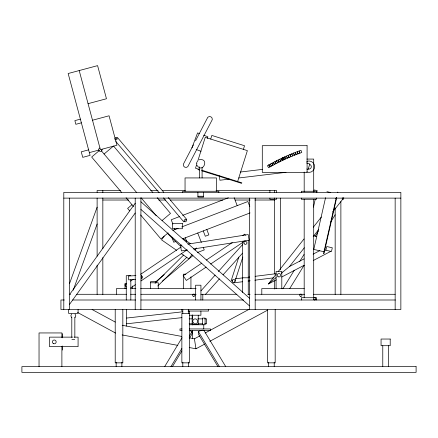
<?xml version="1.0" encoding="UTF-8"?>
<svg xmlns="http://www.w3.org/2000/svg" width="438" height="438" viewBox="0 0 438 438"><rect width="100%" height="100%" fill="white"/><g stroke="black" fill="none" stroke-linecap="round" stroke-linejoin="round"><path stroke-width="0.66" d="M196.569 163.648L196.892 162.044M313.778 191.943L314.227 189.966L317.2 190.639L316.745 192.621M313.444 207.147L315.245 199.224M325.56 197.658L313.778 249.43L323.989 251.757M336.357 197.439L323.567 253.613L323.934 253.695L336.723 197.522M325.894 250.235L326.743 246.523L332.311 247.793L331.467 251.505L324.191 249.846M343.77 197.472L343.343 199.328L342.105 199.044M196.93 163.713L195.507 168.219L199.536 169.49M197.538 161.786L205.241 137.34L247.382 150.628L237.642 181.502M198.233 169.079L198.064 169.621L199.361 170.032M210.694 139.06L211.839 135.43L244.53 145.734L243.386 149.369M238.803 257.095L231.302 280.287L232.507 280.676M234.927 281.459L242.844 256.98M69.511 283.649L97.121 207.169M73.223 290.186L97.121 223.993M191.937 147.885L197.565 132.911L199.383 133.595M207.251 138.435L207.869 136.787L203.626 135.189M193.415 144.896L183.292 164.343L183.533 165.975L184.688 167.152L186.314 167.42L187.787 166.686L212.293 119.618L212.047 117.986L210.892 116.815L209.265 116.541L207.793 117.274L195.54 140.812M164.65 366.65L182.022 337.753M170.935 366.65L181.863 348.478M189.26 336.17L192.079 331.478L189.194 330.471M172.419 366.65L181.896 350.882M189.271 338.618L192.079 333.942L192.079 331.478M282.888 288.779L294.347 270.175M299.718 261.453L304.016 254.478M315.114 236.454L318.338 231.22M289.688 288.626L304.016 265.373M330.871 221.77L335.163 214.79M71.569 314.057L70.841 315.803L71.569 317.555M75.068 317.555L75.79 315.803L75.068 314.057M164.228 236.044L161.567 239.876L176.645 250.355M191.975 254.511L188.937 258.891L181.113 253.46M195.019 250.131L196.542 247.941M69.511 294.621L135.211 203.232M69.511 304.405L135.211 213.021M276.252 279.871L268.374 283.994L276.006 274.347M278.125 271.669L303.983 238.989M313.307 227.207L321.361 217.029M335.776 198.814L336.625 197.741M281.262 273.323L289.507 266.496L304.311 247.788M313.192 236.564L318.689 229.611M332.65 211.97L343.222 198.611L342.226 197.823M200.949 290.854L215.124 275.108M218.321 271.555L242.548 244.628M205.395 294.462L219.438 278.853M223.062 274.823L242.548 253.169M155.063 283.315L183.637 255.02M157.74 286.025L186.802 257.248M99.366 150.53L91.668 157.039L121.66 192.517M116.475 138.326L117.444 137.51L163.763 192.293M104.08 154.023L113.53 146.029L152.829 192.517M131.991 204.732L127.628 208.422L129.675 210.848M162.038 220.56L170.497 213.41L157.247 197.741M168.11 232.879L160.921 238.956L140.631 214.954M184.765 221.064L183.796 221.885L163.5 197.883M185.734 220.248L186.703 219.427L168.176 197.511M155.862 281.667L164.255 274.637M162.503 281.076L192.928 255.589M268.374 283.994L276.104 277.588M126.549 283.802L124.857 284.946L126.275 287.054M130.502 281.136L133.327 279.23M140.669 274.276L181.332 246.829M130.874 287.777L135.391 284.727M141.041 280.917L186.785 250.038M201.803 263.134L183.166 275.716L186.358 280.446L206.128 267.103M206.32 260.084L232.299 242.548M242.466 235.688L244.722 234.16L245.433 235.211M210.645 264.054L245.094 240.801M189.194 337.829L194.417 338.809L199.788 335.913M205.154 333.017L248.707 309.524M189.26 347.531L195.972 348.79L204.995 343.923M209.807 341.328L267.558 310.17M289.507 266.496L304.038 258.896M313.121 254.144L319.784 250.662M281.711 277.019L304.131 265.297M313.219 260.544L330.794 251.352M179.481 216.58L171.225 219.756L172.868 224.032M182.651 215.365L228.368 197.801M172.829 230.355L178.156 228.313M181.732 226.939L247.87 201.535L249.797 206.55M175.654 241.513L173.744 242.247L172.057 237.856M182.646 238.825L250.054 212.934M197.39 252.545L204.234 249.912L203.27 247.415M217.976 366.65L198.31 333.942L198.31 331.478L202.351 330.066M88.071 103.675L106.461 98.747L97.592 65.634L68.158 73.518L90.091 155.375L82.738 157.346L81.254 151.827L88.613 149.856M80.384 119.141L74.865 120.62L75.851 124.299L81.369 122.821M92.506 120.231L109.062 115.791L116.946 145.224L100.39 149.659L79.196 70.562M89.352 152.616L99.092 150.01M199.159 159.777C209.873 157.592 202.92 174.373 196.892 165.252M181.836 245.072L179.613 245.428L167.644 233.613M187.869 244.119L248.209 234.56L249.102 240.205L193.459 249.019M187.426 249.972L181.387 250.93L180.494 245.285M235.392 278.803L242.86 277.867M248.297 277.183L249.655 277.013M255.086 276.329L276.132 273.679M233.832 282.839L242.657 281.727M248.089 281.048L250.125 280.791M254.883 280.194L273.892 277.796M240.265 172.046L262.663 169.364M229.353 179.109L219.909 180.237L219.383 175.824M238.792 177.976L286.003 172.32M126.626 318.054L182.608 311.818M126.626 323.802L181.934 317.638M135.895 275.601L128.427 276.055L128.657 279.855L135.446 279.444M306.901 159.076L313.701 159.076L313.701 191.86M120.565 190.503L97.121 190.503L97.121 192.402M150.568 190.503L158.069 190.503M162.159 190.503L185.34 190.503M216.027 190.503L276.57 190.503L276.57 192.402M197.905 196.251L203.615 196.251M63.795 198.118L400.863 198.118M102.837 200.024L128.745 200.024M158.748 200.024L165.569 200.024M170.338 200.024L222.843 200.024M235.118 200.024L250.12 200.024M254.894 200.024L274.67 200.024M185.86 274.199L183.319 274.199L183.319 288.576M130.831 275.672L126.259 275.672L126.259 300.003M242.482 277.791L247.809 277.791M157.001 281.519L150.656 281.519L150.656 288.576M150.656 282.778L158.271 282.778L158.271 288.576M126.281 283.43L125.011 283.43L125.011 288.576M126.659 288.576L116.442 288.576L116.442 294.287M130.727 288.576L135.884 288.576M140.642 288.576L196.104 288.576M304.251 288.576L261.804 288.576L261.804 294.287M69.253 294.287L70.617 294.287M76.759 294.287L126.659 294.287M130.666 294.287L135.506 294.287M140.899 294.287L196.169 294.287M200.943 294.287L236.914 294.287M247.826 294.287L250.076 294.287M254.85 294.287L304.432 294.287M313.296 294.287L395.142 294.287M64.359 300.003L60.937 300.003L60.937 309.524L400.863 309.524L400.863 192.402L63.795 192.402L63.795 309.524M72.566 300.003L135.681 300.003M140.899 300.003L243.555 300.003M255.184 300.003L395.399 300.003M188.017 311.046L208.526 311.046L208.526 309.524M189.484 313.329L181.863 313.329L181.863 362.845L189.484 362.845L189.484 311.046M189.484 315.234L200.911 315.234L200.911 311.046M189.145 318.853L192.506 318.853M197.883 318.853L202.591 318.853M204.606 318.853L206.621 318.853L206.621 323.802L204.606 323.802M189.145 323.802L192.506 323.802M197.883 323.802L202.591 323.802M189.265 324.755L205.099 324.755L205.099 318.092L202.433 318.092L202.433 324.755M181.994 328.943L179.963 328.943L179.963 330.471L181.994 330.471M189.265 328.943L210.432 328.943L210.432 330.471L189.44 330.471M72.637 337.134L49.51 337.134L49.51 346.655L78.079 346.655L78.079 337.134L74 337.134M71.909 339.423L74.723 339.423M122.18 325.264L181.671 336.422M122.109 334.939L177.844 345.39M337.556 192.151L337.928 192.233M326.923 191.68L330.75 192.556M313.641 235.726L316.734 236.432M306.589 162.958L309.797 163.971L308.084 169.418L306.797 169.013M201.485 170.103L241.82 182.821L241.65 183.363L201.967 170.853M196.18 149.478L201.031 151.302M92.1 309.524L115.282 322.078M77.477 312.425L115.621 333.088M183.133 238.628L190.399 243.676M140.921 201.798L249.468 298.201M140.921 209.441L249.468 305.844M115.862 141.534L159.093 192.665M101.271 150.705L136.755 192.671M140.976 197.664L156.185 215.655M126.073 197.735L133.574 206.605M203.851 330.241L225.74 366.65M198.31 331.478L219.454 366.65M234.149 197.686L237.199 205.63M206.813 229.545L208.86 234.877L205.302 236.241L203.254 230.908M197.746 233.027L201.349 242.411M185.301 237.807L186.741 241.557M174.51 228.308L174.981 229.528M194.417 338.809L195.972 348.79M141.321 275.267L141.556 279.072M395.153 198.118L395.153 309.524M388.49 345.702L388.49 366.65M382.774 345.702L382.774 366.65M340.879 201.535L340.879 294.484M335.163 207.984L335.163 294.484M316.559 192.402L316.559 191.264L301.322 191.264L301.322 192.402M316.559 198.118L316.559 199.263L301.322 199.263L301.322 198.118M316.559 300.003L316.559 297.714L301.322 297.714L301.322 300.003M313.701 199.372L313.701 297.714M304.18 172.052L304.18 191.86M304.18 199.372L304.18 297.714M281.798 288.576L281.798 271.434L276.082 271.434L276.082 288.576M280.38 198.118L280.38 269.879M276.57 198.118L276.57 199.263L269.907 199.263L269.907 198.118M275.179 309.524L275.179 362.845L267.563 362.845L267.563 309.524M274.67 190.503L274.67 192.539M274.67 197.981L274.67 273.98M274.67 280.818L274.67 289.02M274.226 362.21L274.226 366.65M269.907 190.503L269.907 192.402M268.51 362.21L268.51 366.65M255.184 198.118L255.184 309.524M249.468 198.118L249.468 309.524M248.258 240.413L248.258 294.582M242.548 241.771L242.548 292.551M218.852 192.402L218.852 191.264L182.668 191.264L182.668 192.402M216.471 191.264L216.471 177.932L185.05 177.932L185.05 191.264M203.763 324.755L203.763 328.943M203.615 192.446L203.615 197.095L197.905 197.095L197.905 192.446M202.81 294.287L202.81 300.003M202.093 167.486L202.093 177.932M200.933 300.003L200.933 285.215L195.6 285.215L195.6 300.003M199.427 166.834L199.427 177.932M198.244 315.234L198.244 324.377L192.151 324.377L192.151 315.234M192.37 314.9L192.37 318.935M192.37 323.638L192.37 324.985M192.37 330.361L192.37 338.426M190.941 276.811L190.941 288.576M188.532 309.524L188.532 313.329M188.532 362.21L188.532 366.65M182.816 309.524L182.816 313.329M182.816 362.21L182.816 366.65M181.863 309.524L181.863 311.046M140.921 198.118L140.921 309.524M135.211 198.118L135.211 309.524M132.632 286.003L132.632 288.576M130.831 279.723L130.831 300.003M126.626 309.524L126.626 326.096M122.832 309.524L122.832 362.845L115.21 362.845L115.21 309.524M121.879 362.21L121.879 366.65M116.163 362.21L116.163 366.65M102.837 190.503L102.837 192.539M102.837 197.981L102.837 248.696M102.837 257.577L102.837 294.484M97.121 198.118L97.121 256.214M97.121 265.099L97.121 294.484M78.079 309.524L78.079 313.329L68.558 313.329L68.558 309.524M74.843 317.156L74.843 337.397M71.794 317.156L71.794 337.397M69.511 198.118L69.511 309.524M62.464 333.707L62.464 337.802M62.464 345.993L62.464 350.082M61.889 337.665L61.889 332.946L39.037 332.946L39.037 366.65M61.889 346.431L61.889 366.65M306.753 161.419A5.71 5.71 0 0 1 314.654 166.697A5.71 5.71 0 0 1 306.753 171.975M309.655 164.425A2.382 2.382 0 0 1 311.21 167.409A2.382 2.382 0 0 1 308.226 168.964M141.408 276.049A1.144 1.144 0 0 1 142.591 277.155A1.144 1.144 0 0 1 141.485 278.338M102.043 149.21A1.714 1.714 0 0 1 100.839 151.313A1.714 1.714 0 0 1 98.736 150.108A1.714 1.714 0 0 1 99.941 148.006M268.883 164.885L267.437 165.701L268.565 167.688L271.461 166.068L270.356 164.069L268.888 164.885L270 166.878L268.883 164.885M271.85 163.254L270.361 164.064L271.456 166.073L275.984 163.653L274.922 161.627L273.383 162.432L274.44 164.458L273.372 162.438L271.861 163.248L272.934 165.263L271.85 163.254M276.493 160.823L274.927 161.622L275.973 163.659L280.72 161.272L279.712 159.218L278.097 160.012L279.11 162.065L278.092 160.018L276.504 160.817L277.528 162.859L276.493 160.823M281.36 158.43L279.723 159.218L280.709 161.277L282.346 160.489L281.36 158.43L286.441 156.098L287.372 158.184L292.606 155.961L291.73 153.847L286.447 156.092L287.361 158.189L285.664 158.95L284.733 156.864L285.675 158.945L282.34 160.494L281.366 158.425M293.542 153.119L291.741 153.842L292.595 155.966L294.396 155.238L293.542 153.119L297.227 151.696L299.099 151.006L299.888 153.152L301.766 152.479L300.994 150.327L299.11 151.001L299.877 153.152L294.385 155.244L293.548 153.114M307.093 145.69L262.291 145.69L262.291 172.408L307.093 172.408L307.093 145.69M182.389 223.511L172.506 223.511L172.506 228.724L182.389 228.724L182.389 223.511M390.203 339.039L381.06 339.039L381.06 345.702L390.203 345.702L390.203 339.039M416.1 366.65L21.9 366.65L21.9 372.366L416.1 372.366L416.1 366.65M283.999 159.711L283.03 157.647L283.988 159.717M289.096 157.434L288.182 155.337L289.085 157.439M290.837 156.689L289.945 154.587L290.827 156.694M296.203 154.532L295.371 152.402L296.192 154.532M298.037 153.831L297.227 151.696L298.026 153.837M53.321 343.545A1.905 1.905 0 0 0 56.179 341.897A1.905 1.905 0 0 0 53.321 340.244A1.905 1.905 0 0 0 53.321 343.545M244.086 243.632A1.522 1.522 0 0 0 246.725 243.632A1.522 1.522 0 0 0 245.406 241.343A1.522 1.522 0 0 0 244.086 243.632M193.229 322.833A2.475 2.475 0 0 0 197.483 322.275A2.475 2.475 0 0 0 194.872 318.875A2.475 2.475 0 0 0 193.229 322.833M314.084 299.849A1.144 1.144 0 0 0 315.798 298.858A1.144 1.144 0 0 0 314.084 297.867A1.144 1.144 0 0 0 314.084 299.849M282.669 159.448A1.144 1.144 0 0 0 284.601 159.021A1.144 1.144 0 0 0 283.266 157.565A1.144 1.144 0 0 0 282.669 159.448M278.081 276.728A1.714 1.714 0 0 0 280.654 275.245A1.714 1.714 0 0 0 278.081 273.761A1.714 1.714 0 0 0 278.081 276.728M300.271 296.23A1.144 1.144 0 0 0 301.985 295.239A1.144 1.144 0 0 0 300.271 294.248A1.144 1.144 0 0 0 300.271 296.23M232.381 281.869A1.522 1.522 0 0 0 234.998 281.541A1.522 1.522 0 0 0 233.405 279.439A1.522 1.522 0 0 0 232.381 281.869M193.224 296.23A1.144 1.144 0 0 0 194.937 295.239A1.144 1.144 0 0 0 193.224 294.248A1.144 1.144 0 0 0 193.224 296.23M115.183 139.547A1.144 1.144 0 0 0 117.094 139.027A1.144 1.144 0 0 0 115.692 137.636A1.144 1.144 0 0 0 115.183 139.547M184.442 221.469A1.144 1.144 0 0 0 186.353 220.949A1.144 1.144 0 0 0 184.946 219.553A1.144 1.144 0 0 0 184.442 221.469"/></g></svg>
